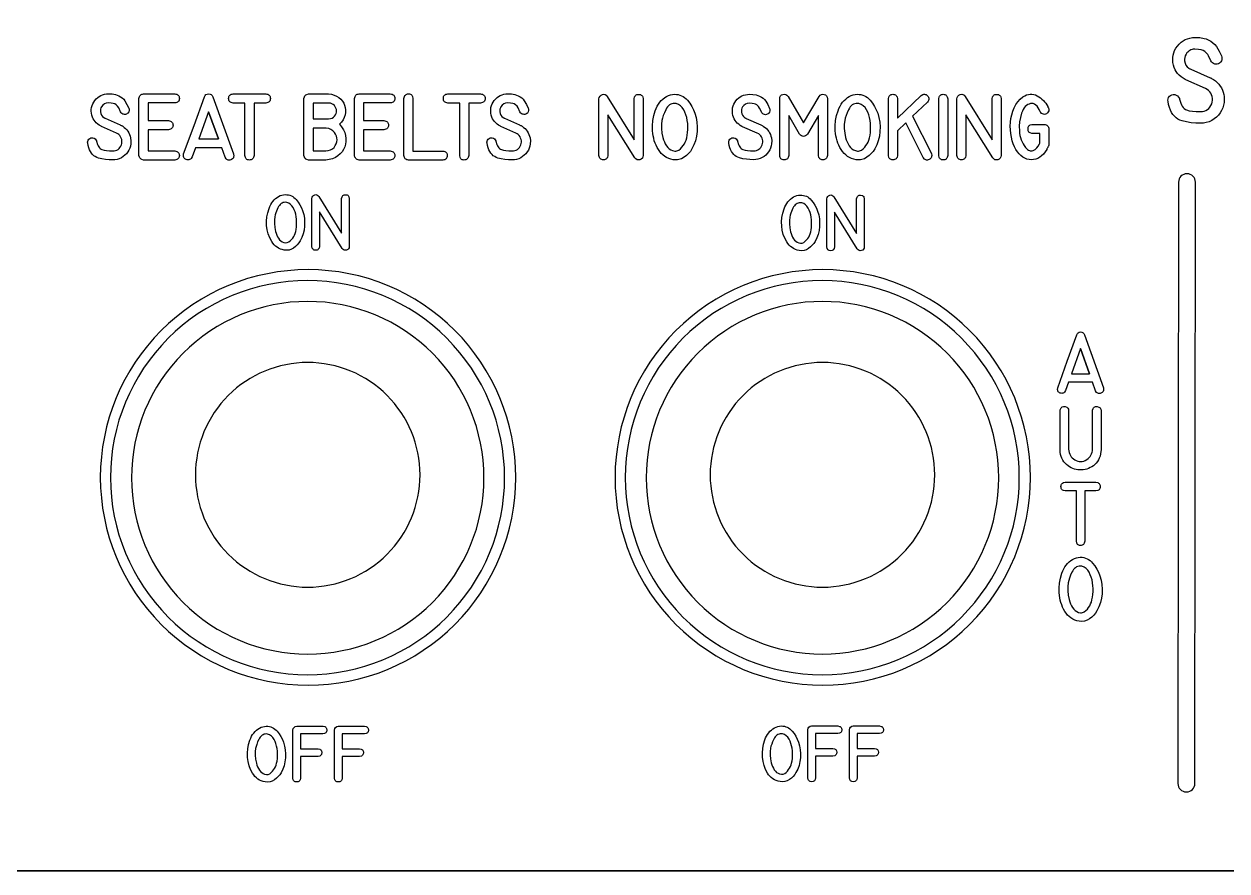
# Model space of a CAD drawing. Extents: x 361 to 684, y 82 to 686.
# Drawn here: x 543.4 to 607.1, y 81.8 to 126.6 of the extents above; entities that cross this region are included whole.
import ezdxf

# ---------------------------------------------------------------- set-up
doc = ezdxf.new("R2010")
doc.units = 0
for name, color, linetype in [('_BACKPANEL', 5, 'CONTINUOUS'), ('_ENGRAVING', 105, 'CONTINUOUS'), ('_TOPLAYER', 1, 'CONTINUOUS')]:
    doc.layers.add(name, color=color, linetype=linetype)

msp = doc.modelspace()

# ---------------------------------------------------------------- linework, layer by layer
at = {"layer": '_BACKPANEL'}
msp.add_lwpolyline([(683.772, 213.525), (683.772, 208.819), (683.772, 199.406), (683.772, 189.994), (683.772, 91.163), (683.772, 81.75), (361.5, 81.75), (361.5, 91.163), (361.5, 189.994), (361.5, 199.406), (361.5, 208.819), (361.5, 213.525)], close=True, dxfattribs=at)
for points in [[(558.397, 108.681, 0.414214), (552.447, 102.731, 0.414214), (558.397, 96.781, 0.414214), (564.347, 102.731, 0.414214)], [(585.672, 108.681, 0.414214), (579.722, 102.731, 0.414214), (585.672, 96.781, 0.414214), (591.622, 102.731, 0.414214)]]:
    msp.add_lwpolyline(points, format="xyb", close=True, dxfattribs=at)
at = {"layer": '_ENGRAVING'}
for points in [[(606.213, 123.769), (606.249, 123.754), (606.289, 123.734), (606.324, 123.714), (606.359, 123.692), (606.395, 123.671), (606.5, 123.596), (606.594, 123.513), (606.678, 123.423), (606.752, 123.327), (606.814, 123.223), (606.867, 123.113), (606.909, 122.995), (606.94, 122.871), (606.956, 122.77), (606.964, 122.668), (606.965, 122.565), (606.958, 122.46), (606.931, 122.311), (606.887, 122.169), (606.825, 122.032), (606.745, 121.901), (606.651, 121.78), (606.546, 121.673), (606.43, 121.581), (606.302, 121.504), (606.157, 121.438), (606.01, 121.391), (605.861, 121.362), (605.708, 121.353), (605.454, 121.361), (605.204, 121.386), (604.961, 121.427), (604.724, 121.485), (604.611, 121.525), (604.506, 121.579), (604.41, 121.647), (604.322, 121.728), (604.242, 121.824), (604.171, 121.933), (604.109, 122.056), (604.055, 122.193), (604.015, 122.344), (603.983, 122.5), (603.976, 122.577), (603.987, 122.65), (604.015, 122.719), (604.062, 122.782), (604.122, 122.834), (604.188, 122.867), (604.261, 122.88), (604.341, 122.875), (604.423, 122.849), (604.49, 122.803), (604.545, 122.74), (604.586, 122.658), (604.593, 122.638), (604.622, 122.523), (604.656, 122.421), (604.695, 122.331), (604.739, 122.253), (604.788, 122.187), (604.842, 122.133), (604.901, 122.091), (604.965, 122.062), (605.111, 122.022), (605.282, 121.994), (605.48, 121.979), (605.704, 121.977), (605.809, 121.984), (605.905, 122.003), (605.992, 122.035), (606.071, 122.08), (606.142, 122.137), (606.204, 122.207), (606.257, 122.291), (606.302, 122.386), (606.33, 122.478), (606.343, 122.572), (606.341, 122.668), (606.324, 122.765), (606.294, 122.86), (606.251, 122.946), (606.197, 123.024), (606.131, 123.093), (606.056, 123.147), (605.962, 123.198), (604.933, 123.649), (604.899, 123.667), (604.779, 123.737), (604.671, 123.814), (604.575, 123.898), (604.49, 123.99), (604.418, 124.088), (604.357, 124.193), (604.309, 124.306), (604.272, 124.425), (604.243, 124.565), (604.23, 124.702), (604.232, 124.835), (604.25, 124.965), (604.284, 125.091), (604.334, 125.213), (604.399, 125.331), (604.48, 125.446), (604.573, 125.552), (604.673, 125.644), (604.779, 125.722), (604.893, 125.786), (605.014, 125.835), (605.141, 125.87), (605.276, 125.892), (605.417, 125.899), (605.662, 125.892), (605.893, 125.849), (606.005, 125.82), (606.117, 125.776), (606.249, 125.705), (606.365, 125.621), (606.464, 125.525), (606.546, 125.416), (606.688, 125.178), (606.815, 124.921), (606.835, 124.863), (606.843, 124.81), (606.842, 124.759), (606.832, 124.711), (606.813, 124.665), (606.786, 124.616), (606.758, 124.58), (606.711, 124.54), (606.652, 124.507), (606.59, 124.487), (606.525, 124.482), (606.458, 124.492), (606.393, 124.514), (606.336, 124.552), (606.287, 124.603), (606.246, 124.669), (606.123, 124.933), (606.087, 124.997), (606.044, 125.056), (605.995, 125.109), (605.94, 125.156), (605.845, 125.208), (605.744, 125.245), (605.6, 125.27), (605.395, 125.276), (605.323, 125.271), (605.255, 125.258), (605.191, 125.238), (605.132, 125.21), (605.077, 125.173), (605.027, 125.129), (604.981, 125.078), (604.939, 125.018), (604.894, 124.935), (604.866, 124.847), (604.854, 124.754), (604.859, 124.656), (604.885, 124.54), (604.933, 124.437), (605.001, 124.348), (605.09, 124.274), (605.111, 124.259), (605.135, 124.245), (605.159, 124.234), (605.186, 124.223)], [(548.454, 121.272), (548.481, 121.26), (548.512, 121.244), (548.54, 121.229), (548.566, 121.213), (548.594, 121.197), (548.675, 121.138), (548.748, 121.075), (548.812, 121.006), (548.868, 120.931), (548.917, 120.852), (548.957, 120.767), (548.989, 120.676), (549.013, 120.581), (549.032, 120.425), (549.027, 120.264), (549.007, 120.15), (548.973, 120.04), (548.925, 119.935), (548.864, 119.834), (548.791, 119.741), (548.71, 119.659), (548.621, 119.588), (548.522, 119.529), (548.411, 119.478), (548.298, 119.441), (548.183, 119.42), (548.066, 119.412), (547.87, 119.419), (547.678, 119.438), (547.491, 119.47), (547.308, 119.514), (547.221, 119.545), (547.14, 119.586), (547.066, 119.638), (546.999, 119.701), (546.938, 119.775), (546.883, 119.859), (546.835, 119.954), (546.793, 120.059), (546.762, 120.175), (546.738, 120.295), (546.732, 120.355), (546.741, 120.411), (546.763, 120.463), (546.799, 120.512), (546.845, 120.552), (546.896, 120.577), (546.952, 120.588), (547.014, 120.584), (547.076, 120.563), (547.128, 120.529), (547.17, 120.48), (547.202, 120.416), (547.207, 120.401), (547.256, 120.234), (547.286, 120.165), (547.32, 120.105), (547.357, 120.054), (547.399, 120.013), (547.444, 119.981), (547.494, 119.958), (547.606, 119.927), (547.738, 119.906), (547.89, 119.895), (548.062, 119.893), (548.143, 119.898), (548.217, 119.913), (548.284, 119.937), (548.345, 119.972), (548.399, 120.016), (548.447, 120.07), (548.488, 120.134), (548.522, 120.208), (548.544, 120.279), (548.554, 120.351), (548.553, 120.424), (548.54, 120.499), (548.516, 120.572), (548.484, 120.638), (548.442, 120.698), (548.391, 120.752), (548.333, 120.793), (548.261, 120.832), (547.469, 121.179), (547.443, 121.193), (547.351, 121.247), (547.267, 121.307), (547.193, 121.371), (547.128, 121.442), (547.073, 121.517), (547.026, 121.598), (546.989, 121.685), (546.961, 121.776), (546.938, 121.885), (546.928, 121.99), (546.929, 122.092), (546.943, 122.192), (546.969, 122.289), (547.008, 122.383), (547.058, 122.474), (547.121, 122.562), (547.192, 122.644), (547.269, 122.715), (547.351, 122.775), (547.438, 122.824), (547.531, 122.862), (547.629, 122.889), (547.733, 122.905), (547.842, 122.911), (548.03, 122.905), (548.208, 122.872), (548.294, 122.85), (548.381, 122.816), (548.482, 122.761), (548.571, 122.697), (548.647, 122.623), (548.711, 122.539), (548.82, 122.356), (548.918, 122.158), (548.933, 122.113), (548.938, 122.033), (548.916, 121.961), (548.873, 121.896), (548.837, 121.865), (548.792, 121.839), (548.744, 121.824), (548.694, 121.82), (548.642, 121.828), (548.592, 121.845), (548.549, 121.874), (548.511, 121.914), (548.48, 121.965), (548.385, 122.167), (548.324, 122.262), (548.244, 122.339), (548.171, 122.379), (548.093, 122.408), (547.982, 122.426), (547.825, 122.432), (547.717, 122.418), (547.622, 122.38), (547.541, 122.319), (547.474, 122.233), (547.439, 122.169), (547.417, 122.101), (547.408, 122.03), (547.412, 121.954), (547.432, 121.865), (547.469, 121.786), (547.521, 121.718), (547.59, 121.66), (547.606, 121.649), (547.624, 121.638), (547.643, 121.629), (547.664, 121.621)], [(551.355, 122.433), (549.937, 122.433), (549.937, 121.498), (551.018, 121.498), (551.125, 121.469), (551.166, 121.446), (551.2, 121.419), (551.227, 121.386), (551.246, 121.347), (551.257, 121.303), (551.26, 121.254), (551.256, 121.205), (551.245, 121.161), (551.226, 121.122), (551.199, 121.089), (551.165, 121.062), (551.124, 121.04), (551.018, 121.012), (549.937, 121.012), (549.937, 119.888), (551.355, 119.888), (551.461, 119.859), (551.502, 119.837), (551.536, 119.81), (551.563, 119.777), (551.581, 119.739), (551.593, 119.695), (551.596, 119.647), (551.593, 119.598), (551.581, 119.555), (551.563, 119.517), (551.536, 119.484), (551.502, 119.457), (551.461, 119.435), (551.355, 119.407), (549.699, 119.407), (549.604, 119.433), (549.565, 119.454), (549.532, 119.482), (549.504, 119.515), (549.483, 119.554), (549.456, 119.65), (549.456, 122.671), (549.484, 122.771), (549.506, 122.811), (549.533, 122.844), (549.567, 122.87), (549.605, 122.89), (549.65, 122.904), (549.699, 122.911), (551.355, 122.911), (551.412, 122.903), (551.461, 122.889), (551.502, 122.868), (551.536, 122.841), (551.562, 122.808), (551.581, 122.768), (551.592, 122.722), (551.596, 122.67), (551.592, 122.618), (551.58, 122.572), (551.561, 122.533), (551.535, 122.5), (551.501, 122.474), (551.46, 122.454), (551.411, 122.44)], [(551.822, 119.737), (552.371, 121.245), (552.921, 122.753), (552.956, 122.821), (553.005, 122.87), (553.068, 122.9), (553.145, 122.911), (553.222, 122.901), (553.285, 122.872), (553.335, 122.823), (553.371, 122.753), (554.467, 119.729), (554.477, 119.619), (554.47, 119.572), (554.456, 119.53), (554.434, 119.494), (554.404, 119.463), (554.366, 119.438), (554.32, 119.417), (554.272, 119.404), (554.226, 119.4), (554.184, 119.405), (554.144, 119.418), (554.107, 119.441), (554.073, 119.472), (554.014, 119.561), (553.838, 120.05), (552.443, 120.05), (552.272, 119.573), (552.212, 119.483), (552.177, 119.452), (552.14, 119.43), (552.099, 119.417), (552.056, 119.413), (552.01, 119.418), (551.961, 119.432), (551.915, 119.453), (551.877, 119.479), (551.847, 119.51), (551.825, 119.546), (551.812, 119.586), (551.807, 119.632), (551.811, 119.682)], [(555.073, 119.647), (555.073, 122.428), (554.445, 122.428), (554.389, 122.436), (554.34, 122.45), (554.299, 122.471), (554.265, 122.498), (554.239, 122.531), (554.221, 122.57), (554.21, 122.616), (554.206, 122.669), (554.21, 122.721), (554.221, 122.767), (554.24, 122.806), (554.266, 122.84), (554.3, 122.867), (554.341, 122.888), (554.389, 122.902), (554.445, 122.911), (556.181, 122.911), (556.236, 122.903), (556.284, 122.888), (556.325, 122.868), (556.358, 122.841), (556.384, 122.807), (556.403, 122.767), (556.414, 122.721), (556.418, 122.669), (556.415, 122.616), (556.404, 122.57), (556.385, 122.53), (556.359, 122.497), (556.326, 122.47), (556.285, 122.45), (556.237, 122.436), (556.181, 122.428), (555.555, 122.428), (555.555, 119.647), (555.525, 119.541), (555.501, 119.499), (555.472, 119.465), (555.438, 119.439), (555.398, 119.421), (555.353, 119.41), (555.303, 119.407), (555.253, 119.412), (555.209, 119.423), (555.171, 119.442), (555.139, 119.469), (555.113, 119.502), (555.093, 119.543)], [(559.5, 122.911), (559.656, 122.888), (559.799, 122.848), (559.929, 122.79), (560.046, 122.714), (560.149, 122.625), (560.234, 122.527), (560.302, 122.421), (560.353, 122.306), (560.387, 122.185), (560.402, 122.06), (560.398, 121.931), (560.376, 121.798), (560.334, 121.666), (560.27, 121.539), (560.183, 121.418), (560.075, 121.303), (560.194, 121.161), (560.288, 121.014), (560.358, 120.862), (560.403, 120.704), (560.425, 120.546), (560.425, 120.393), (560.405, 120.245), (560.363, 120.103), (560.301, 119.968), (560.219, 119.844), (560.118, 119.731), (559.998, 119.628), (559.86, 119.541), (559.706, 119.475), (559.537, 119.431), (559.353, 119.407), (559.348, 119.407), (558.437, 119.407), (558.343, 119.433), (558.305, 119.454), (558.272, 119.481), (558.244, 119.514), (558.222, 119.552), (558.195, 119.645), (558.195, 122.668), (558.221, 122.762), (558.242, 122.801), (558.27, 122.834), (558.303, 122.862), (558.342, 122.884), (558.437, 122.911)], [(559.5, 122.425), (558.679, 122.425), (558.679, 121.581), (559.505, 121.581), (559.604, 121.599), (559.69, 121.631), (559.762, 121.676), (559.821, 121.735), (559.866, 121.801), (559.898, 121.87), (559.916, 121.941), (559.921, 122.015), (559.914, 122.088), (559.893, 122.158), (559.859, 122.225), (559.813, 122.289), (559.753, 122.344), (559.682, 122.385), (559.597, 122.412)], [(562.774, 122.433), (561.356, 122.433), (561.356, 121.498), (562.437, 121.498), (562.543, 121.469), (562.585, 121.446), (562.619, 121.419), (562.645, 121.386), (562.664, 121.347), (562.675, 121.303), (562.679, 121.254), (562.675, 121.205), (562.664, 121.161), (562.645, 121.122), (562.618, 121.089), (562.584, 121.062), (562.543, 121.04), (562.437, 121.012), (561.356, 121.012), (561.356, 119.888), (562.774, 119.888), (562.879, 119.859), (562.921, 119.837), (562.955, 119.81), (562.981, 119.777), (563, 119.739), (563.011, 119.695), (563.015, 119.647), (563.011, 119.598), (563, 119.555), (562.981, 119.517), (562.955, 119.484), (562.921, 119.457), (562.879, 119.435), (562.774, 119.407), (561.118, 119.407), (561.023, 119.433), (560.984, 119.454), (560.95, 119.482), (560.923, 119.515), (560.901, 119.554), (560.875, 119.65), (560.875, 122.671), (560.903, 122.771), (560.925, 122.811), (560.952, 122.844), (560.985, 122.87), (561.024, 122.89), (561.068, 122.904), (561.118, 122.911), (562.774, 122.911), (562.83, 122.903), (562.879, 122.889), (562.921, 122.868), (562.955, 122.841), (562.981, 122.808), (563, 122.768), (563.011, 122.722), (563.014, 122.67), (563.01, 122.618), (562.999, 122.572), (562.98, 122.533), (562.954, 122.5), (562.92, 122.474), (562.879, 122.454), (562.83, 122.44)], [(563.734, 119.405), (563.684, 119.412), (563.64, 119.425), (563.601, 119.445), (563.568, 119.472), (563.54, 119.505), (563.518, 119.544), (563.491, 119.643), (563.491, 122.668), (563.52, 122.775), (563.543, 122.817), (563.571, 122.851), (563.605, 122.878), (563.645, 122.896), (563.69, 122.907), (563.74, 122.91), (563.791, 122.905), (563.835, 122.893), (563.873, 122.874), (563.906, 122.847), (563.932, 122.813), (563.951, 122.772), (563.973, 122.668), (563.973, 119.883), (565.552, 119.884), (565.609, 119.875), (565.658, 119.859), (565.7, 119.837), (565.734, 119.809), (565.76, 119.776), (565.778, 119.736), (565.789, 119.691), (565.792, 119.639), (565.788, 119.588), (565.776, 119.543), (565.757, 119.504), (565.731, 119.472), (565.697, 119.446), (565.655, 119.426), (565.606, 119.413), (565.55, 119.405)], [(566.449, 119.647), (566.449, 122.428), (565.821, 122.428), (565.765, 122.436), (565.717, 122.45), (565.676, 122.471), (565.642, 122.498), (565.616, 122.531), (565.597, 122.57), (565.586, 122.616), (565.583, 122.669), (565.587, 122.721), (565.598, 122.767), (565.617, 122.806), (565.643, 122.84), (565.676, 122.867), (565.717, 122.888), (565.766, 122.902), (565.821, 122.911), (567.558, 122.911), (567.613, 122.903), (567.661, 122.888), (567.702, 122.868), (567.735, 122.841), (567.761, 122.807), (567.78, 122.767), (567.791, 122.721), (567.795, 122.669), (567.791, 122.616), (567.78, 122.57), (567.762, 122.53), (567.736, 122.497), (567.702, 122.47), (567.662, 122.45), (567.613, 122.436), (567.558, 122.428), (566.932, 122.428), (566.932, 119.647), (566.901, 119.541), (566.878, 119.499), (566.849, 119.465), (566.815, 119.439), (566.775, 119.421), (566.73, 119.41), (566.679, 119.407), (566.629, 119.412), (566.585, 119.423), (566.547, 119.442), (566.515, 119.469), (566.49, 119.502), (566.47, 119.543)], [(569.618, 121.272), (569.645, 121.26), (569.676, 121.244), (569.703, 121.229), (569.73, 121.213), (569.758, 121.197), (569.839, 121.138), (569.911, 121.075), (569.976, 121.006), (570.032, 120.931), (570.08, 120.852), (570.121, 120.767), (570.153, 120.676), (570.177, 120.581), (570.196, 120.425), (570.191, 120.264), (570.17, 120.15), (570.136, 120.04), (570.089, 119.935), (570.027, 119.834), (569.955, 119.741), (569.874, 119.659), (569.784, 119.588), (569.686, 119.529), (569.575, 119.478), (569.462, 119.441), (569.346, 119.42), (569.229, 119.412), (569.033, 119.419), (568.841, 119.438), (568.654, 119.47), (568.472, 119.514), (568.385, 119.545), (568.304, 119.586), (568.23, 119.638), (568.162, 119.701), (568.101, 119.775), (568.047, 119.859), (567.998, 119.954), (567.957, 120.059), (567.926, 120.175), (567.902, 120.295), (567.896, 120.355), (567.904, 120.411), (567.926, 120.463), (567.963, 120.512), (568.008, 120.552), (568.059, 120.577), (568.116, 120.588), (568.177, 120.584), (568.24, 120.563), (568.292, 120.529), (568.334, 120.48), (568.365, 120.416), (568.371, 120.401), (568.419, 120.234), (568.449, 120.165), (568.483, 120.105), (568.521, 120.054), (568.563, 120.013), (568.608, 119.981), (568.657, 119.958), (568.769, 119.927), (568.902, 119.906), (569.054, 119.895), (569.226, 119.893), (569.306, 119.898), (569.38, 119.913), (569.448, 119.937), (569.509, 119.972), (569.563, 120.016), (569.61, 120.07), (569.652, 120.134), (569.686, 120.208), (569.708, 120.279), (569.718, 120.351), (569.716, 120.424), (569.703, 120.499), (569.68, 120.572), (569.647, 120.638), (569.605, 120.698), (569.554, 120.752), (569.497, 120.793), (569.424, 120.832), (568.632, 121.179), (568.607, 121.193), (568.514, 121.247), (568.431, 121.307), (568.357, 121.371), (568.292, 121.442), (568.236, 121.517), (568.19, 121.598), (568.152, 121.685), (568.124, 121.776), (568.102, 121.885), (568.091, 121.99), (568.093, 122.092), (568.107, 122.192), (568.133, 122.289), (568.171, 122.383), (568.222, 122.474), (568.284, 122.562), (568.356, 122.644), (568.432, 122.715), (568.514, 122.775), (568.602, 122.824), (568.695, 122.862), (568.793, 122.889), (568.896, 122.905), (569.005, 122.911), (569.193, 122.905), (569.371, 122.872), (569.457, 122.85), (569.544, 122.816), (569.646, 122.761), (569.734, 122.697), (569.811, 122.623), (569.874, 122.539), (569.983, 122.356), (570.081, 122.158), (570.097, 122.113), (570.102, 122.033), (570.08, 121.961), (570.037, 121.896), (570.001, 121.865), (569.955, 121.839), (569.908, 121.824), (569.858, 121.82), (569.806, 121.828), (569.756, 121.845), (569.712, 121.874), (569.675, 121.914), (569.643, 121.965), (569.548, 122.167), (569.488, 122.262), (569.407, 122.339), (569.335, 122.379), (569.257, 122.408), (569.146, 122.426), (568.988, 122.432), (568.88, 122.418), (568.786, 122.38), (568.705, 122.319), (568.637, 122.233), (568.603, 122.169), (568.581, 122.101), (568.572, 122.03), (568.576, 121.954), (568.596, 121.865), (568.632, 121.786), (568.685, 121.718), (568.754, 121.66), (568.769, 121.649), (568.788, 121.638), (568.807, 121.629), (568.827, 121.621)], [(576.171, 119.649), (576.16, 119.568), (576.128, 119.504), (576.074, 119.455), (575.998, 119.423), (575.917, 119.411), (575.845, 119.424), (575.784, 119.462), (575.731, 119.524), (574.306, 121.809), (574.306, 119.649), (574.277, 119.545), (574.255, 119.505), (574.227, 119.471), (574.195, 119.445), (574.157, 119.427), (574.114, 119.416), (574.066, 119.412), (574.018, 119.416), (573.975, 119.427), (573.937, 119.445), (573.905, 119.471), (573.878, 119.505), (573.856, 119.545), (573.827, 119.649), (573.827, 122.646), (573.848, 122.727), (573.885, 122.792), (573.939, 122.843), (574.008, 122.878), (574.082, 122.893), (574.15, 122.88), (574.212, 122.84), (574.267, 122.773), (575.692, 120.484), (575.692, 122.646), (575.72, 122.752), (575.742, 122.793), (575.77, 122.827), (575.804, 122.853), (575.843, 122.872), (575.888, 122.883), (575.939, 122.886), (575.99, 122.882), (576.034, 122.87), (576.072, 122.851), (576.104, 122.825), (576.13, 122.791), (576.15, 122.75), (576.171, 122.646)], [(578.914, 121.891), (578.98, 121.654), (579.022, 121.412), (579.039, 121.166), (579.032, 120.915), (579.001, 120.668), (578.944, 120.432), (578.862, 120.206), (578.755, 119.992), (578.672, 119.867), (578.576, 119.752), (578.466, 119.647), (578.343, 119.551), (578.209, 119.475), (578.139, 119.448), (578.068, 119.428), (577.995, 119.416), (577.92, 119.411), (577.766, 119.424), (577.641, 119.452), (577.524, 119.491), (577.414, 119.541), (577.312, 119.603), (577.217, 119.675), (577.13, 119.759), (577.05, 119.854), (576.978, 119.96), (576.914, 120.073), (576.856, 120.189), (576.806, 120.309), (576.763, 120.431), (576.728, 120.557), (576.7, 120.686), (576.679, 120.818), (576.665, 120.953), (576.66, 121.225), (576.682, 121.494), (576.733, 121.758), (576.813, 122.02), (576.863, 122.145), (576.921, 122.262), (576.985, 122.369), (577.056, 122.468), (577.134, 122.558), (577.22, 122.639), (577.312, 122.712), (577.411, 122.775), (577.512, 122.825), (577.616, 122.861), (577.722, 122.883), (577.83, 122.89), (577.932, 122.885), (578.029, 122.871), (578.122, 122.846), (578.209, 122.812), (578.292, 122.767), (578.37, 122.713), (578.444, 122.649), (578.512, 122.576), (578.637, 122.415), (578.745, 122.247), (578.838, 122.072)], [(577.844, 122.408), (577.768, 122.403), (577.697, 122.387), (577.631, 122.361), (577.569, 122.324), (577.513, 122.277), (577.461, 122.219), (577.414, 122.151), (577.371, 122.072), (577.298, 121.911), (577.24, 121.761), (577.197, 121.624), (577.168, 121.499), (577.146, 121.308), (577.145, 121.08), (577.167, 120.835), (577.216, 120.594), (577.251, 120.477), (577.294, 120.365), (577.345, 120.26), (577.404, 120.161), (577.472, 120.073), (577.549, 120.001), (577.636, 119.945), (577.733, 119.906), (577.848, 119.883), (577.902, 119.884), (577.955, 119.892), (578.005, 119.907), (578.053, 119.931), (578.143, 120), (578.224, 120.086), (578.294, 120.174), (578.354, 120.265), (578.404, 120.359), (578.445, 120.464), (578.479, 120.584), (578.507, 120.72), (578.527, 120.871), (578.538, 121.03), (578.539, 121.188), (578.53, 121.347), (578.511, 121.505), (578.481, 121.659), (578.44, 121.806), (578.387, 121.944), (578.322, 122.075), (578.244, 122.19), (578.152, 122.283), (578.044, 122.352), (577.922, 122.398)], [(582.411, 121.265), (582.438, 121.253), (582.469, 121.238), (582.496, 121.222), (582.522, 121.206), (582.55, 121.19), (582.63, 121.132), (582.702, 121.069), (582.766, 121.001), (582.822, 120.927), (582.87, 120.848), (582.91, 120.764), (582.942, 120.674), (582.966, 120.579), (582.985, 120.424), (582.98, 120.265), (582.959, 120.152), (582.926, 120.043), (582.878, 119.939), (582.818, 119.839), (582.746, 119.746), (582.665, 119.665), (582.577, 119.595), (582.479, 119.536), (582.369, 119.485), (582.256, 119.449), (582.142, 119.428), (582.026, 119.42), (581.831, 119.427), (581.641, 119.446), (581.456, 119.477), (581.274, 119.521), (581.188, 119.552), (581.108, 119.593), (581.035, 119.645), (580.968, 119.707), (580.907, 119.78), (580.853, 119.863), (580.805, 119.957), (580.764, 120.062), (580.733, 120.177), (580.709, 120.296), (580.703, 120.355), (580.712, 120.411), (580.734, 120.463), (580.77, 120.511), (580.815, 120.551), (580.866, 120.576), (580.921, 120.586), (580.982, 120.583), (581.044, 120.562), (581.096, 120.527), (581.138, 120.479), (581.169, 120.416), (581.174, 120.401), (581.222, 120.236), (581.252, 120.167), (581.286, 120.107), (581.323, 120.057), (581.365, 120.016), (581.41, 119.984), (581.458, 119.962), (581.57, 119.931), (581.701, 119.91), (581.852, 119.899), (582.023, 119.897), (582.102, 119.902), (582.176, 119.917), (582.243, 119.941), (582.303, 119.975), (582.357, 120.019), (582.404, 120.073), (582.445, 120.136), (582.479, 120.209), (582.5, 120.28), (582.51, 120.351), (582.509, 120.424), (582.496, 120.499), (582.473, 120.571), (582.44, 120.636), (582.399, 120.696), (582.348, 120.749), (582.292, 120.79), (582.219, 120.829), (581.434, 121.173), (581.408, 121.187), (581.317, 121.24), (581.234, 121.299), (581.161, 121.364), (581.096, 121.433), (581.041, 121.508), (580.995, 121.589), (580.958, 121.674), (580.93, 121.765), (580.907, 121.873), (580.897, 121.977), (580.899, 122.079), (580.913, 122.177), (580.939, 122.273), (580.976, 122.367), (581.026, 122.457), (581.089, 122.545), (581.159, 122.626), (581.235, 122.696), (581.317, 122.755), (581.403, 122.804), (581.496, 122.842), (581.593, 122.869), (581.696, 122.885), (581.804, 122.89), (581.99, 122.885), (582.167, 122.852), (582.252, 122.83), (582.338, 122.797), (582.439, 122.742), (582.527, 122.678), (582.603, 122.605), (582.666, 122.522), (582.774, 122.34), (582.871, 122.144), (582.886, 122.1), (582.891, 122.02), (582.869, 121.949), (582.827, 121.884), (582.791, 121.854), (582.746, 121.828), (582.699, 121.813), (582.649, 121.809), (582.598, 121.816), (582.548, 121.834), (582.505, 121.862), (582.468, 121.901), (582.437, 121.952), (582.342, 122.153), (582.282, 122.247), (582.202, 122.324), (582.13, 122.363), (582.053, 122.391), (581.943, 122.41), (581.787, 122.415), (581.68, 122.402), (581.586, 122.364), (581.506, 122.303), (581.439, 122.218), (581.405, 122.155), (581.383, 122.087), (581.374, 122.016), (581.378, 121.942), (581.398, 121.853), (581.434, 121.775), (581.486, 121.707), (581.554, 121.65), (581.57, 121.639), (581.588, 121.628), (581.607, 121.619), (581.627, 121.611)], [(585.935, 119.653), (585.906, 119.549), (585.884, 119.508), (585.857, 119.475), (585.824, 119.449), (585.786, 119.431), (585.743, 119.42), (585.695, 119.416), (585.647, 119.42), (585.604, 119.431), (585.567, 119.45), (585.534, 119.476), (585.507, 119.509), (585.485, 119.55), (585.457, 119.653), (585.457, 121.772), (584.875, 120.776), (584.827, 120.727), (584.776, 120.691), (584.723, 120.668), (584.667, 120.659), (584.611, 120.664), (584.559, 120.686), (584.509, 120.723), (584.463, 120.776), (583.884, 121.767), (583.886, 119.653), (583.876, 119.598), (583.86, 119.55), (583.838, 119.509), (583.811, 119.476), (583.777, 119.45), (583.738, 119.432), (583.692, 119.421), (583.64, 119.418), (583.589, 119.422), (583.544, 119.433), (583.505, 119.451), (583.473, 119.477), (583.446, 119.51), (583.427, 119.55), (583.413, 119.598), (583.405, 119.653), (583.405, 122.649), (583.421, 122.737), (583.455, 122.805), (583.507, 122.854), (583.577, 122.883), (583.653, 122.89), (583.724, 122.875), (583.791, 122.836), (583.852, 122.775), (584.668, 121.372), (585.493, 122.775), (585.553, 122.836), (585.619, 122.875), (585.69, 122.89), (585.765, 122.882), (585.834, 122.853), (585.885, 122.804), (585.919, 122.736), (585.935, 122.649)], [(588.599, 121.891), (588.665, 121.654), (588.707, 121.412), (588.724, 121.166), (588.717, 120.915), (588.686, 120.668), (588.629, 120.432), (588.547, 120.206), (588.44, 119.992), (588.358, 119.867), (588.261, 119.752), (588.151, 119.647), (588.028, 119.551), (587.894, 119.475), (587.824, 119.448), (587.753, 119.428), (587.68, 119.416), (587.605, 119.411), (587.451, 119.424), (587.326, 119.452), (587.209, 119.491), (587.099, 119.541), (586.997, 119.603), (586.902, 119.675), (586.815, 119.759), (586.735, 119.854), (586.663, 119.96), (586.599, 120.073), (586.541, 120.189), (586.491, 120.309), (586.449, 120.431), (586.413, 120.557), (586.385, 120.686), (586.364, 120.818), (586.35, 120.953), (586.345, 121.225), (586.367, 121.494), (586.418, 121.758), (586.498, 122.02), (586.548, 122.145), (586.606, 122.262), (586.67, 122.369), (586.741, 122.468), (586.819, 122.558), (586.905, 122.639), (586.997, 122.712), (587.096, 122.775), (587.197, 122.825), (587.301, 122.861), (587.407, 122.883), (587.515, 122.89), (587.617, 122.885), (587.714, 122.871), (587.807, 122.846), (587.894, 122.812), (587.977, 122.767), (588.055, 122.713), (588.129, 122.649), (588.197, 122.576), (588.322, 122.415), (588.43, 122.247), (588.523, 122.072)], [(587.529, 122.408), (587.453, 122.403), (587.382, 122.387), (587.316, 122.361), (587.254, 122.324), (587.198, 122.277), (587.146, 122.219), (587.099, 122.151), (587.056, 122.072), (586.983, 121.911), (586.925, 121.761), (586.882, 121.624), (586.853, 121.499), (586.831, 121.308), (586.83, 121.08), (586.852, 120.835), (586.901, 120.594), (586.936, 120.477), (586.979, 120.365), (587.03, 120.26), (587.089, 120.161), (587.157, 120.073), (587.234, 120.001), (587.322, 119.945), (587.418, 119.906), (587.533, 119.883), (587.587, 119.884), (587.64, 119.892), (587.69, 119.907), (587.738, 119.931), (587.828, 120), (587.909, 120.086), (587.979, 120.174), (588.039, 120.265), (588.089, 120.359), (588.13, 120.464), (588.164, 120.584), (588.192, 120.72), (588.212, 120.871), (588.223, 121.03), (588.224, 121.188), (588.216, 121.347), (588.196, 121.505), (588.166, 121.659), (588.125, 121.806), (588.072, 121.944), (588.007, 122.075), (587.929, 122.19), (587.837, 122.283), (587.729, 122.352), (587.607, 122.398)], [(590.897, 122.826), (590.991, 122.878), (591.036, 122.89), (591.079, 122.892), (591.121, 122.886), (591.162, 122.87), (591.202, 122.844), (591.24, 122.81), (591.272, 122.77), (591.295, 122.73), (591.308, 122.69), (591.312, 122.649), (591.306, 122.607), (591.291, 122.565), (591.266, 122.523), (591.231, 122.48), (590.446, 121.725), (591.442, 119.76), (591.461, 119.649), (591.458, 119.601), (591.448, 119.558), (591.429, 119.519), (591.401, 119.485), (591.366, 119.455), (591.323, 119.431), (591.276, 119.413), (591.232, 119.404), (591.19, 119.404), (591.151, 119.414), (591.113, 119.433), (591.078, 119.461), (591.014, 119.544), (590.084, 121.378), (589.651, 120.961), (589.651, 119.649), (589.622, 119.545), (589.599, 119.504), (589.57, 119.471), (589.537, 119.445), (589.497, 119.427), (589.452, 119.416), (589.402, 119.413), (589.352, 119.417), (589.308, 119.428), (589.27, 119.447), (589.239, 119.473), (589.213, 119.506), (589.194, 119.547), (589.173, 119.649), (589.173, 122.649), (589.194, 122.753), (589.213, 122.794), (589.239, 122.827), (589.27, 122.854), (589.308, 122.873), (589.352, 122.885), (589.402, 122.889), (589.452, 122.887), (589.497, 122.876), (589.537, 122.858), (589.57, 122.832), (589.599, 122.798), (589.622, 122.756), (589.651, 122.649), (589.651, 121.626)], [(592.314, 119.649), (592.285, 119.545), (592.262, 119.504), (592.235, 119.47), (592.202, 119.444), (592.164, 119.426), (592.12, 119.415), (592.072, 119.411), (592.023, 119.415), (591.98, 119.426), (591.942, 119.445), (591.91, 119.471), (591.882, 119.505), (591.86, 119.545), (591.832, 119.649), (591.832, 122.649), (591.86, 122.754), (591.882, 122.795), (591.91, 122.829), (591.942, 122.855), (591.98, 122.874), (592.023, 122.886), (592.072, 122.889), (592.12, 122.886), (592.164, 122.875), (592.202, 122.856), (592.235, 122.83), (592.262, 122.796), (592.285, 122.755), (592.314, 122.649)], [(595.139, 119.649), (595.128, 119.568), (595.096, 119.504), (595.042, 119.455), (594.967, 119.423), (594.885, 119.411), (594.814, 119.424), (594.752, 119.462), (594.699, 119.524), (593.274, 121.809), (593.274, 119.649), (593.245, 119.545), (593.223, 119.505), (593.195, 119.471), (593.163, 119.445), (593.125, 119.427), (593.082, 119.416), (593.034, 119.412), (592.986, 119.416), (592.943, 119.427), (592.905, 119.445), (592.873, 119.471), (592.846, 119.505), (592.824, 119.545), (592.796, 119.649), (592.796, 122.646), (592.816, 122.727), (592.854, 122.792), (592.907, 122.843), (592.976, 122.878), (593.051, 122.893), (593.119, 122.88), (593.18, 122.84), (593.235, 122.773), (594.66, 120.484), (594.66, 122.646), (594.688, 122.752), (594.71, 122.793), (594.738, 122.827), (594.772, 122.853), (594.811, 122.872), (594.856, 122.883), (594.907, 122.886), (594.958, 122.882), (595.002, 122.87), (595.04, 122.851), (595.073, 122.825), (595.098, 122.791), (595.118, 122.75), (595.139, 122.646)], [(596.787, 120.815), (596.771, 120.817), (596.681, 120.841), (596.645, 120.862), (596.616, 120.888), (596.593, 120.921), (596.577, 120.959), (596.564, 121.053), (596.577, 121.146), (596.593, 121.184), (596.616, 121.217), (596.645, 121.243), (596.681, 121.264), (596.771, 121.289), (596.787, 121.292), (596.802, 121.292), (597.428, 121.292), (597.475, 121.287), (597.519, 121.274), (597.56, 121.252), (597.597, 121.221), (597.628, 121.185), (597.65, 121.144), (597.663, 121.1), (597.667, 121.053), (597.667, 120.192), (597.647, 120.148), (597.635, 120.121), (597.623, 120.096), (597.609, 120.07), (597.596, 120.045), (597.584, 120.019), (597.57, 119.994), (597.555, 119.968), (597.47, 119.837), (597.381, 119.724), (597.286, 119.629), (597.186, 119.552), (597.081, 119.492), (596.972, 119.451), (596.857, 119.427), (596.737, 119.421), (596.618, 119.433), (596.503, 119.46), (596.393, 119.505), (596.288, 119.566), (596.187, 119.643), (596.092, 119.737), (596.002, 119.847), (595.916, 119.973), (595.842, 120.11), (595.779, 120.262), (595.725, 120.431), (595.682, 120.616), (595.65, 120.81), (595.632, 121.006), (595.627, 121.204), (595.636, 121.405), (595.659, 121.604), (595.698, 121.798), (595.753, 121.987), (595.824, 122.172), (595.912, 122.344), (596.019, 122.498), (596.146, 122.633), (596.293, 122.749), (596.39, 122.808), (596.487, 122.853), (596.583, 122.882), (596.678, 122.897), (596.773, 122.898), (596.867, 122.884), (596.96, 122.855), (597.053, 122.811), (597.226, 122.7), (597.304, 122.636), (597.376, 122.568), (597.442, 122.494), (597.503, 122.415), (597.557, 122.331), (597.606, 122.242), (597.62, 122.215), (597.63, 122.191), (597.643, 122.166), (597.662, 122.089), (597.661, 122.019), (597.64, 121.957), (597.599, 121.903), (597.549, 121.862), (597.497, 121.836), (597.442, 121.826), (597.385, 121.831), (597.331, 121.848), (597.283, 121.877), (597.242, 121.917), (597.207, 121.967), (597.156, 122.082), (597.101, 122.179), (597.042, 122.258), (596.98, 122.321), (596.914, 122.366), (596.845, 122.393), (596.772, 122.404), (596.696, 122.397), (596.62, 122.375), (596.549, 122.341), (596.483, 122.295), (596.422, 122.237), (596.366, 122.167), (596.314, 122.085), (596.268, 121.99), (596.227, 121.884), (596.162, 121.663), (596.12, 121.433), (596.102, 121.196), (596.106, 120.95), (596.118, 120.827), (596.139, 120.708), (596.167, 120.593), (596.204, 120.482), (596.248, 120.375), (596.301, 120.272), (596.363, 120.174), (596.432, 120.079), (596.482, 120.019), (596.533, 119.971), (596.584, 119.934), (596.636, 119.907), (596.687, 119.892), (596.739, 119.888), (596.79, 119.895), (596.843, 119.912), (596.941, 119.969), (597.029, 120.046), (597.106, 120.143), (597.172, 120.26), (597.19, 120.298), (597.19, 120.815)], [(553.663, 120.531), (553.143, 121.968), (552.62, 120.531)], [(553.143, 121.968), (553.663, 120.531)], [(559.348, 119.891), (559.484, 119.908), (559.604, 119.944), (559.706, 120.002), (559.791, 120.079), (559.858, 120.17), (559.906, 120.265), (559.937, 120.365), (559.949, 120.47), (559.942, 120.576), (559.917, 120.678), (559.874, 120.777), (559.811, 120.873), (559.73, 120.958), (559.629, 121.024), (559.508, 121.072), (559.368, 121.101), (558.679, 121.101), (558.679, 119.891)], [(604.988, 118.678), (604.897, 118.668), (604.813, 118.642), (604.737, 118.601), (604.67, 118.546), (604.615, 118.479), (604.574, 118.403), (604.548, 118.319), (604.538, 118.228), (604.505, 86.389), (604.505, 86.387), (604.514, 86.297), (604.54, 86.212), (604.582, 86.136), (604.637, 86.069), (604.703, 86.014), (604.779, 85.973), (604.864, 85.947), (604.954, 85.937), (604.956, 85.937), (605.046, 85.946), (605.131, 85.973), (605.207, 86.014), (605.273, 86.069), (605.328, 86.135), (605.37, 86.212), (605.396, 86.296), (605.406, 86.387), (605.437, 118.226), (605.437, 118.228), (605.428, 118.318), (605.401, 118.403), (605.36, 118.479), (605.305, 118.546), (605.239, 118.6), (605.162, 118.642), (605.078, 118.668), (604.988, 118.678)], [(558.128, 116.728), (558.184, 116.527), (558.219, 116.322), (558.234, 116.114), (558.228, 115.901), (558.201, 115.692), (558.153, 115.491), (558.084, 115.3), (557.993, 115.119), (557.923, 115.013), (557.841, 114.915), (557.748, 114.826), (557.643, 114.745), (557.53, 114.68), (557.41, 114.641), (557.285, 114.626), (557.154, 114.637), (557.048, 114.661), (556.949, 114.694), (556.856, 114.736), (556.769, 114.789), (556.689, 114.85), (556.615, 114.921), (556.548, 115.002), (556.487, 115.091), (556.383, 115.286), (556.305, 115.491), (556.251, 115.707), (556.221, 115.934), (556.217, 116.164), (556.236, 116.392), (556.279, 116.616), (556.347, 116.838), (556.389, 116.944), (556.438, 117.043), (556.492, 117.134), (556.553, 117.218), (556.619, 117.294), (556.691, 117.363), (556.77, 117.424), (556.854, 117.478), (556.939, 117.521), (557.027, 117.551), (557.117, 117.57), (557.209, 117.576), (557.295, 117.571), (557.378, 117.559), (557.456, 117.538), (557.53, 117.509), (557.601, 117.471), (557.667, 117.426), (557.729, 117.371), (557.787, 117.309), (557.893, 117.172), (557.985, 117.03), (558.063, 116.882)], [(560.601, 114.828), (560.592, 114.76), (560.564, 114.705), (560.519, 114.663), (560.455, 114.636), (560.386, 114.626), (560.325, 114.637), (560.273, 114.669), (560.228, 114.722), (559.02, 116.659), (559.02, 114.828), (558.995, 114.74), (558.953, 114.677), (558.926, 114.655), (558.894, 114.639), (558.816, 114.627), (558.739, 114.639), (558.707, 114.655), (558.68, 114.677), (558.638, 114.74), (558.614, 114.828), (558.614, 117.368), (558.632, 117.437), (558.663, 117.493), (558.709, 117.535), (558.767, 117.566), (558.831, 117.578), (558.888, 117.567), (558.94, 117.533), (558.987, 117.476), (560.195, 115.536), (560.195, 117.368), (560.218, 117.458), (560.237, 117.494), (560.261, 117.522), (560.29, 117.544), (560.323, 117.56), (560.404, 117.572), (560.485, 117.558), (560.517, 117.542), (560.545, 117.52), (560.566, 117.492), (560.583, 117.457), (560.601, 117.368)], [(585.417, 116.706), (585.473, 116.505), (585.508, 116.3), (585.523, 116.091), (585.517, 115.879), (585.49, 115.669), (585.442, 115.469), (585.373, 115.278), (585.282, 115.096), (585.212, 114.991), (585.131, 114.893), (585.037, 114.804), (584.932, 114.722), (584.819, 114.658), (584.699, 114.619), (584.574, 114.604), (584.443, 114.615), (584.338, 114.638), (584.238, 114.672), (584.145, 114.714), (584.059, 114.766), (583.978, 114.828), (583.904, 114.899), (583.837, 114.979), (583.776, 115.069), (583.672, 115.264), (583.594, 115.469), (583.54, 115.685), (583.511, 115.911), (583.506, 116.142), (583.525, 116.369), (583.568, 116.594), (583.636, 116.815), (583.678, 116.922), (583.727, 117.021), (583.781, 117.112), (583.842, 117.196), (583.908, 117.272), (583.98, 117.341), (584.059, 117.402), (584.143, 117.456), (584.229, 117.498), (584.316, 117.529), (584.406, 117.547), (584.498, 117.553), (584.584, 117.549), (584.667, 117.537), (584.745, 117.516), (584.82, 117.487), (584.89, 117.449), (584.956, 117.403), (585.018, 117.349), (585.076, 117.287), (585.182, 117.15), (585.274, 117.008), (585.352, 116.86)], [(587.89, 114.806), (587.881, 114.737), (587.853, 114.682), (587.808, 114.641), (587.744, 114.614), (587.675, 114.604), (587.614, 114.615), (587.562, 114.647), (587.517, 114.699), (586.309, 116.637), (586.309, 114.806), (586.284, 114.718), (586.242, 114.655), (586.215, 114.633), (586.183, 114.617), (586.106, 114.605), (586.028, 114.617), (585.997, 114.633), (585.969, 114.655), (585.927, 114.718), (585.903, 114.806), (585.903, 117.346), (585.921, 117.415), (585.952, 117.47), (585.998, 117.513), (586.057, 117.543), (586.12, 117.556), (586.177, 117.545), (586.229, 117.511), (586.276, 117.454), (587.484, 115.514), (587.484, 117.346), (587.508, 117.436), (587.527, 117.471), (587.55, 117.5), (587.579, 117.522), (587.612, 117.538), (587.694, 117.55), (587.774, 117.536), (587.806, 117.52), (587.834, 117.498), (587.856, 117.469), (587.872, 117.434), (587.89, 117.346)], [(557.22, 117.167), (557.156, 117.163), (557.096, 117.149), (557.04, 117.127), (556.988, 117.096), (556.94, 117.056), (556.896, 117.007), (556.856, 116.949), (556.82, 116.882), (556.709, 116.618), (556.672, 116.502), (556.648, 116.396), (556.629, 116.234), (556.628, 116.041), (556.646, 115.833), (556.688, 115.629), (556.718, 115.529), (556.755, 115.435), (556.798, 115.346), (556.848, 115.262), (556.905, 115.187), (556.971, 115.126), (557.045, 115.079), (557.127, 115.045), (557.224, 115.027), (557.314, 115.034), (557.398, 115.067), (557.474, 115.125), (557.543, 115.198), (557.603, 115.273), (557.653, 115.35), (557.695, 115.429), (557.73, 115.519), (557.759, 115.621), (557.782, 115.736), (557.799, 115.864), (557.809, 115.998), (557.81, 116.133), (557.803, 116.267), (557.786, 116.401), (557.761, 116.532), (557.726, 116.656), (557.681, 116.774), (557.626, 116.884), (557.56, 116.982), (557.482, 117.06), (557.39, 117.119), (557.287, 117.158)], [(584.51, 117.145), (584.445, 117.14), (584.385, 117.127), (584.329, 117.105), (584.277, 117.074), (584.229, 117.034), (584.185, 116.985), (584.145, 116.927), (584.109, 116.86), (583.998, 116.596), (583.961, 116.48), (583.937, 116.374), (583.918, 116.212), (583.917, 116.019), (583.936, 115.811), (583.977, 115.606), (584.007, 115.507), (584.044, 115.413), (584.087, 115.324), (584.137, 115.24), (584.194, 115.165), (584.26, 115.104), (584.334, 115.057), (584.416, 115.023), (584.513, 115.004), (584.604, 115.011), (584.687, 115.044), (584.763, 115.103), (584.832, 115.176), (584.892, 115.251), (584.942, 115.328), (584.984, 115.407), (585.019, 115.496), (585.048, 115.599), (585.071, 115.714), (585.089, 115.842), (585.098, 115.976), (585.099, 116.11), (585.092, 116.245), (585.076, 116.379), (585.05, 116.51), (585.015, 116.634), (584.97, 116.751), (584.915, 116.862), (584.849, 116.96), (584.771, 117.038), (584.679, 117.097), (584.576, 117.136)], [(598.145, 107.347), (598.645, 108.749), (599.147, 110.152), (599.179, 110.215), (599.224, 110.261), (599.281, 110.288), (599.351, 110.298), (599.422, 110.29), (599.479, 110.262), (599.525, 110.216), (599.557, 110.152), (600.558, 107.339), (600.567, 107.237), (600.561, 107.193), (600.548, 107.154), (600.527, 107.121), (600.5, 107.092), (600.465, 107.068), (600.423, 107.049), (600.379, 107.037), (600.338, 107.033), (600.299, 107.038), (600.263, 107.05), (600.229, 107.071), (600.198, 107.1), (600.144, 107.183), (599.983, 107.638), (598.711, 107.638), (598.555, 107.194), (598.5, 107.111), (598.469, 107.082), (598.434, 107.061), (598.398, 107.049), (598.358, 107.045), (598.316, 107.05), (598.271, 107.063), (598.229, 107.082), (598.194, 107.107), (598.167, 107.135), (598.148, 107.169), (598.136, 107.206), (598.131, 107.249)], [(599.824, 108.085), (599.35, 109.422), (598.872, 108.085)], [(599.35, 109.422), (599.824, 108.085)], [(600.437, 104.091), (600.437, 104.058), (600.431, 103.959), (600.41, 103.837), (600.38, 103.724), (600.342, 103.618), (600.296, 103.521), (600.241, 103.433), (600.177, 103.352), (600.106, 103.28), (600.026, 103.216), (599.941, 103.16), (599.854, 103.112), (599.766, 103.072), (599.677, 103.04), (599.586, 103.016), (599.494, 103), (599.401, 102.992), (599.306, 102.992), (599.211, 103), (599.118, 103.016), (599.028, 103.039), (598.939, 103.071), (598.853, 103.11), (598.769, 103.158), (598.686, 103.213), (598.606, 103.276), (598.531, 103.347), (598.465, 103.426), (598.409, 103.512), (598.361, 103.606), (598.323, 103.707), (598.293, 103.816), (598.273, 103.933), (598.261, 104.058), (598.261, 104.091), (598.261, 106.12), (598.266, 106.167), (598.279, 106.209), (598.324, 106.282), (598.382, 106.329), (598.453, 106.35), (598.536, 106.345), (598.615, 106.318), (598.671, 106.271), (598.705, 106.205), (598.716, 106.12), (598.716, 104.091), (598.727, 103.999), (598.746, 103.913), (598.774, 103.834), (598.81, 103.76), (598.855, 103.692), (598.909, 103.63), (598.972, 103.574), (599.043, 103.525), (599.119, 103.484), (599.197, 103.455), (599.275, 103.439), (599.354, 103.435), (599.434, 103.443), (599.515, 103.463), (599.597, 103.496), (599.68, 103.541), (599.75, 103.59), (599.81, 103.645), (599.86, 103.706), (599.901, 103.775), (599.932, 103.848), (599.956, 103.925), (599.974, 104.006), (599.984, 104.091), (599.984, 106.12), (599.987, 106.164), (600.016, 106.252), (600.039, 106.285), (600.066, 106.311), (600.1, 106.331), (600.138, 106.343), (600.231, 106.347), (600.321, 106.325), (600.357, 106.306), (600.386, 106.28), (600.408, 106.249), (600.424, 106.212), (600.437, 106.12)], [(599.125, 99.22), (599.125, 101.879), (598.536, 101.879), (598.438, 101.9), (598.399, 101.92), (598.368, 101.945), (598.343, 101.977), (598.326, 102.015), (598.316, 102.059), (598.312, 102.109), (598.316, 102.159), (598.327, 102.203), (598.344, 102.24), (598.369, 102.272), (598.4, 102.298), (598.439, 102.318), (598.536, 102.34), (600.164, 102.34), (600.261, 102.319), (600.299, 102.299), (600.33, 102.273), (600.354, 102.241), (600.372, 102.203), (600.382, 102.159), (600.386, 102.109), (600.383, 102.058), (600.373, 102.014), (600.355, 101.976), (600.331, 101.945), (600.3, 101.919), (600.261, 101.899), (600.164, 101.879), (599.577, 101.879), (599.577, 99.22), (599.548, 99.119), (599.526, 99.079), (599.499, 99.047), (599.467, 99.022), (599.43, 99.005), (599.388, 98.994), (599.34, 98.991), (599.293, 98.996), (599.252, 99.007), (599.216, 99.025), (599.187, 99.05), (599.163, 99.082), (599.144, 99.121)], [(600.372, 97.39), (600.435, 97.158), (600.475, 96.921), (600.492, 96.68), (600.485, 96.435), (600.455, 96.193), (600.4, 95.962), (600.322, 95.742), (600.219, 95.532), (600.14, 95.41), (600.047, 95.297), (599.942, 95.194), (599.823, 95.1), (599.694, 95.026), (599.559, 94.98), (599.417, 94.963), (599.269, 94.976), (599.149, 95.003), (599.037, 95.041), (598.932, 95.091), (598.833, 95.151), (598.743, 95.222), (598.659, 95.304), (598.583, 95.397), (598.513, 95.5), (598.451, 95.611), (598.396, 95.725), (598.348, 95.842), (598.307, 95.962), (598.273, 96.085), (598.246, 96.211), (598.213, 96.473), (598.207, 96.739), (598.229, 97.001), (598.278, 97.26), (598.355, 97.516), (598.403, 97.639), (598.458, 97.753), (598.52, 97.858), (598.588, 97.955), (598.663, 98.043), (598.745, 98.123), (598.834, 98.193), (598.929, 98.255), (599.026, 98.305), (599.125, 98.34), (599.227, 98.361), (599.331, 98.368), (599.429, 98.363), (599.522, 98.349), (599.611, 98.325), (599.695, 98.291), (599.775, 98.248), (599.85, 98.195), (599.92, 98.132), (599.986, 98.06), (600.105, 97.903), (600.209, 97.739), (600.298, 97.568)], [(599.344, 97.897), (599.271, 97.891), (599.203, 97.876), (599.14, 97.85), (599.081, 97.814), (599.026, 97.768), (598.977, 97.712), (598.931, 97.645), (598.89, 97.568), (598.821, 97.409), (598.765, 97.263), (598.723, 97.129), (598.696, 97.006), (598.675, 96.819), (598.673, 96.596), (598.694, 96.357), (598.741, 96.121), (598.775, 96.006), (598.817, 95.897), (598.866, 95.794), (598.922, 95.697), (598.987, 95.611), (599.061, 95.54), (599.145, 95.486), (599.238, 95.447), (599.348, 95.426), (599.4, 95.426), (599.451, 95.434), (599.499, 95.449), (599.545, 95.472), (599.632, 95.539), (599.709, 95.623), (599.777, 95.71), (599.834, 95.799), (599.882, 95.891), (599.921, 95.993), (599.954, 96.111), (599.98, 96.244), (600, 96.392), (600.011, 96.547), (600.012, 96.702), (600.003, 96.857), (599.985, 97.012), (599.956, 97.163), (599.916, 97.307), (599.865, 97.442), (599.803, 97.57), (599.729, 97.683), (599.64, 97.773), (599.537, 97.841), (599.419, 97.887)], [(557.119, 88.564), (557.175, 88.362), (557.21, 88.157), (557.225, 87.948), (557.219, 87.734), (557.192, 87.524), (557.144, 87.323), (557.074, 87.132), (556.983, 86.949), (556.913, 86.843), (556.831, 86.745), (556.738, 86.656), (556.632, 86.574), (556.518, 86.51), (556.399, 86.47), (556.273, 86.455), (556.142, 86.466), (556.036, 86.49), (555.936, 86.523), (555.843, 86.566), (555.756, 86.618), (555.675, 86.68), (555.601, 86.751), (555.533, 86.832), (555.472, 86.922), (555.368, 87.117), (555.289, 87.323), (555.235, 87.54), (555.206, 87.767), (555.201, 87.998), (555.22, 88.226), (555.264, 88.452), (555.332, 88.674), (555.374, 88.78), (555.423, 88.88), (555.478, 88.971), (555.538, 89.055), (555.605, 89.132), (555.677, 89.201), (555.756, 89.262), (555.84, 89.316), (555.926, 89.359), (556.014, 89.39), (556.104, 89.408), (556.197, 89.414), (556.283, 89.41), (556.366, 89.397), (556.445, 89.376), (556.519, 89.347), (556.59, 89.31), (556.656, 89.263), (556.718, 89.209), (556.777, 89.146), (556.882, 89.01), (556.975, 88.867), (557.053, 88.718)], [(557.606, 86.664), (557.606, 89.209), (557.629, 89.293), (557.671, 89.356), (557.731, 89.396), (557.811, 89.414), (559.208, 89.414), (559.296, 89.395), (559.33, 89.378), (559.359, 89.355), (559.38, 89.327), (559.396, 89.293), (559.409, 89.21), (559.396, 89.127), (559.38, 89.093), (559.358, 89.065), (559.329, 89.043), (559.294, 89.026), (559.205, 89.009), (558.012, 89.009), (558.012, 88.219), (558.943, 88.219), (559.03, 88.202), (559.064, 88.185), (559.093, 88.163), (559.115, 88.136), (559.131, 88.104), (559.145, 88.024), (559.133, 87.944), (559.118, 87.91), (559.096, 87.882), (559.067, 87.858), (559.032, 87.838), (558.943, 87.814), (558.012, 87.814), (558.012, 86.664), (557.994, 86.576), (557.978, 86.542), (557.956, 86.514), (557.929, 86.491), (557.896, 86.475), (557.816, 86.462), (557.735, 86.473), (557.702, 86.489), (557.673, 86.511), (557.649, 86.539), (557.63, 86.574)], [(559.813, 86.664), (559.813, 89.209), (559.835, 89.293), (559.877, 89.356), (559.938, 89.396), (560.018, 89.414), (561.414, 89.414), (561.502, 89.395), (561.537, 89.378), (561.565, 89.355), (561.587, 89.327), (561.602, 89.293), (561.615, 89.21), (561.602, 89.127), (561.586, 89.093), (561.564, 89.065), (561.536, 89.043), (561.501, 89.026), (561.412, 89.009), (560.218, 89.009), (560.218, 88.219), (561.149, 88.219), (561.236, 88.202), (561.271, 88.185), (561.299, 88.163), (561.321, 88.136), (561.337, 88.104), (561.351, 88.024), (561.339, 87.944), (561.324, 87.91), (561.302, 87.882), (561.273, 87.858), (561.238, 87.838), (561.149, 87.814), (560.218, 87.814), (560.218, 86.664), (560.201, 86.576), (560.184, 86.542), (560.162, 86.514), (560.135, 86.491), (560.103, 86.475), (560.023, 86.462), (559.942, 86.473), (559.908, 86.489), (559.88, 86.511), (559.856, 86.539), (559.837, 86.574)], [(584.405, 88.578), (584.461, 88.377), (584.497, 88.171), (584.512, 87.962), (584.506, 87.749), (584.479, 87.538), (584.43, 87.337), (584.361, 87.146), (584.27, 86.964), (584.2, 86.857), (584.118, 86.759), (584.024, 86.67), (583.919, 86.588), (583.805, 86.524), (583.685, 86.484), (583.56, 86.47), (583.428, 86.48), (583.322, 86.504), (583.223, 86.537), (583.129, 86.58), (583.042, 86.632), (582.962, 86.694), (582.888, 86.765), (582.82, 86.846), (582.759, 86.936), (582.655, 87.131), (582.576, 87.337), (582.522, 87.554), (582.493, 87.781), (582.488, 88.012), (582.507, 88.24), (582.551, 88.466), (582.618, 88.688), (582.661, 88.795), (582.71, 88.894), (582.764, 88.985), (582.825, 89.069), (582.892, 89.146), (582.964, 89.215), (583.043, 89.276), (583.127, 89.33), (583.213, 89.373), (583.301, 89.404), (583.391, 89.422), (583.483, 89.428), (583.57, 89.424), (583.653, 89.411), (583.731, 89.391), (583.806, 89.361), (583.876, 89.324), (583.943, 89.278), (584.005, 89.223), (584.063, 89.161), (584.169, 89.024), (584.261, 88.881), (584.34, 88.733)], [(584.893, 86.678), (584.893, 89.223), (584.916, 89.308), (584.957, 89.37), (585.018, 89.41), (585.098, 89.428), (586.495, 89.428), (586.583, 89.409), (586.617, 89.392), (586.645, 89.369), (586.667, 89.341), (586.683, 89.307), (586.695, 89.224), (586.683, 89.141), (586.667, 89.107), (586.645, 89.08), (586.616, 89.057), (586.581, 89.04), (586.492, 89.023), (585.299, 89.023), (585.299, 88.233), (586.229, 88.233), (586.317, 88.216), (586.351, 88.199), (586.379, 88.177), (586.402, 88.151), (586.418, 88.118), (586.431, 88.039), (586.42, 87.958), (586.404, 87.924), (586.382, 87.896), (586.354, 87.872), (586.319, 87.852), (586.229, 87.828), (585.299, 87.828), (585.299, 86.678), (585.281, 86.591), (585.264, 86.556), (585.242, 86.528), (585.215, 86.506), (585.183, 86.49), (585.103, 86.476), (585.022, 86.487), (584.989, 86.503), (584.96, 86.525), (584.936, 86.553), (584.917, 86.588)], [(587.099, 86.678), (587.099, 89.223), (587.122, 89.308), (587.164, 89.37), (587.224, 89.41), (587.304, 89.428), (588.701, 89.428), (588.789, 89.409), (588.823, 89.392), (588.852, 89.369), (588.874, 89.341), (588.889, 89.307), (588.902, 89.224), (588.889, 89.141), (588.873, 89.107), (588.851, 89.08), (588.822, 89.057), (588.787, 89.04), (588.698, 89.023), (587.505, 89.023), (587.505, 88.233), (588.436, 88.233), (588.523, 88.216), (588.557, 88.199), (588.586, 88.177), (588.608, 88.151), (588.624, 88.118), (588.638, 88.039), (588.626, 87.958), (588.611, 87.924), (588.589, 87.896), (588.56, 87.872), (588.525, 87.852), (588.436, 87.828), (587.505, 87.828), (587.505, 86.678), (587.487, 86.591), (587.471, 86.556), (587.449, 86.528), (587.422, 86.506), (587.39, 86.49), (587.309, 86.476), (587.228, 86.487), (587.195, 86.503), (587.166, 86.525), (587.142, 86.553), (587.123, 86.588)], [(556.208, 89.004), (556.144, 89), (556.083, 88.986), (556.027, 88.964), (555.975, 88.933), (555.927, 88.893), (555.882, 88.844), (555.842, 88.786), (555.806, 88.719), (555.744, 88.581), (555.695, 88.454), (555.658, 88.337), (555.634, 88.231), (555.615, 88.068), (555.614, 87.874), (555.632, 87.666), (555.674, 87.461), (555.704, 87.361), (555.741, 87.267), (555.784, 87.177), (555.834, 87.093), (555.892, 87.018), (555.958, 86.957), (556.032, 86.909), (556.114, 86.876), (556.212, 86.857), (556.302, 86.864), (556.386, 86.897), (556.463, 86.956), (556.532, 87.029), (556.591, 87.104), (556.642, 87.181), (556.684, 87.261), (556.72, 87.351), (556.749, 87.453), (556.772, 87.568), (556.789, 87.697), (556.799, 87.832), (556.8, 87.967), (556.792, 88.101), (556.776, 88.236), (556.75, 88.367), (556.715, 88.492), (556.67, 88.61), (556.615, 88.721), (556.549, 88.819), (556.47, 88.897), (556.379, 88.956), (556.274, 88.996)], [(583.495, 89.018), (583.43, 89.014), (583.37, 89.001), (583.314, 88.978), (583.262, 88.947), (583.213, 88.907), (583.169, 88.858), (583.129, 88.8), (583.093, 88.733), (583.031, 88.595), (582.982, 88.468), (582.945, 88.351), (582.921, 88.245), (582.902, 88.082), (582.9, 87.889), (582.919, 87.681), (582.961, 87.475), (582.991, 87.376), (583.028, 87.281), (583.071, 87.192), (583.121, 87.107), (583.179, 87.032), (583.244, 86.971), (583.319, 86.924), (583.401, 86.89), (583.499, 86.871), (583.589, 86.878), (583.673, 86.911), (583.75, 86.97), (583.818, 87.043), (583.878, 87.118), (583.929, 87.196), (583.971, 87.275), (584.006, 87.365), (584.035, 87.467), (584.059, 87.583), (584.076, 87.711), (584.085, 87.846), (584.086, 87.981), (584.079, 88.115), (584.063, 88.25), (584.037, 88.381), (584.002, 88.506), (583.957, 88.624), (583.902, 88.735), (583.836, 88.833), (583.757, 88.911), (583.665, 88.97), (583.561, 89.01)]]:
    msp.add_lwpolyline(points, close=True, dxfattribs=at)
for points in [[(558.414, 113.6, 0.414214), (547.407, 102.594, 0.414214), (558.414, 91.587, 0.414214), (569.42, 102.594, 0.414214)], [(585.689, 113.6, 0.414214), (574.682, 102.594, 0.414214), (585.689, 91.587, 0.414214), (596.695, 102.594, 0.414214)], [(558.386, 113.025, 0.414214), (547.945, 102.583, 0.414214), (558.386, 92.142, 0.414214), (568.828, 102.583, 0.414214)], [(585.661, 113.025, 0.414214), (575.22, 102.583, 0.414214), (585.661, 92.142, 0.414214), (596.103, 102.583, 0.414214)]]:
    msp.add_lwpolyline(points, format="xyb", close=True, dxfattribs=at)
at = {"layer": '_TOPLAYER'}
for points in [[(558.397, 111.915, 0.414214), (549.059, 102.577, 0.414214), (558.397, 93.239, 0.414214), (567.735, 102.577, 0.414214)], [(585.672, 111.915, 0.414214), (576.334, 102.577, 0.414214), (585.672, 93.239, 0.414214), (595.01, 102.577, 0.414214)]]:
    msp.add_lwpolyline(points, format="xyb", close=True, dxfattribs=at)
msp.add_lwpolyline([(503.67, 81.75), (541.567, 81.75), (595.74, 81.75), (681.465, 81.75)], dxfattribs=at)

doc.saveas('drawing.dxf')
